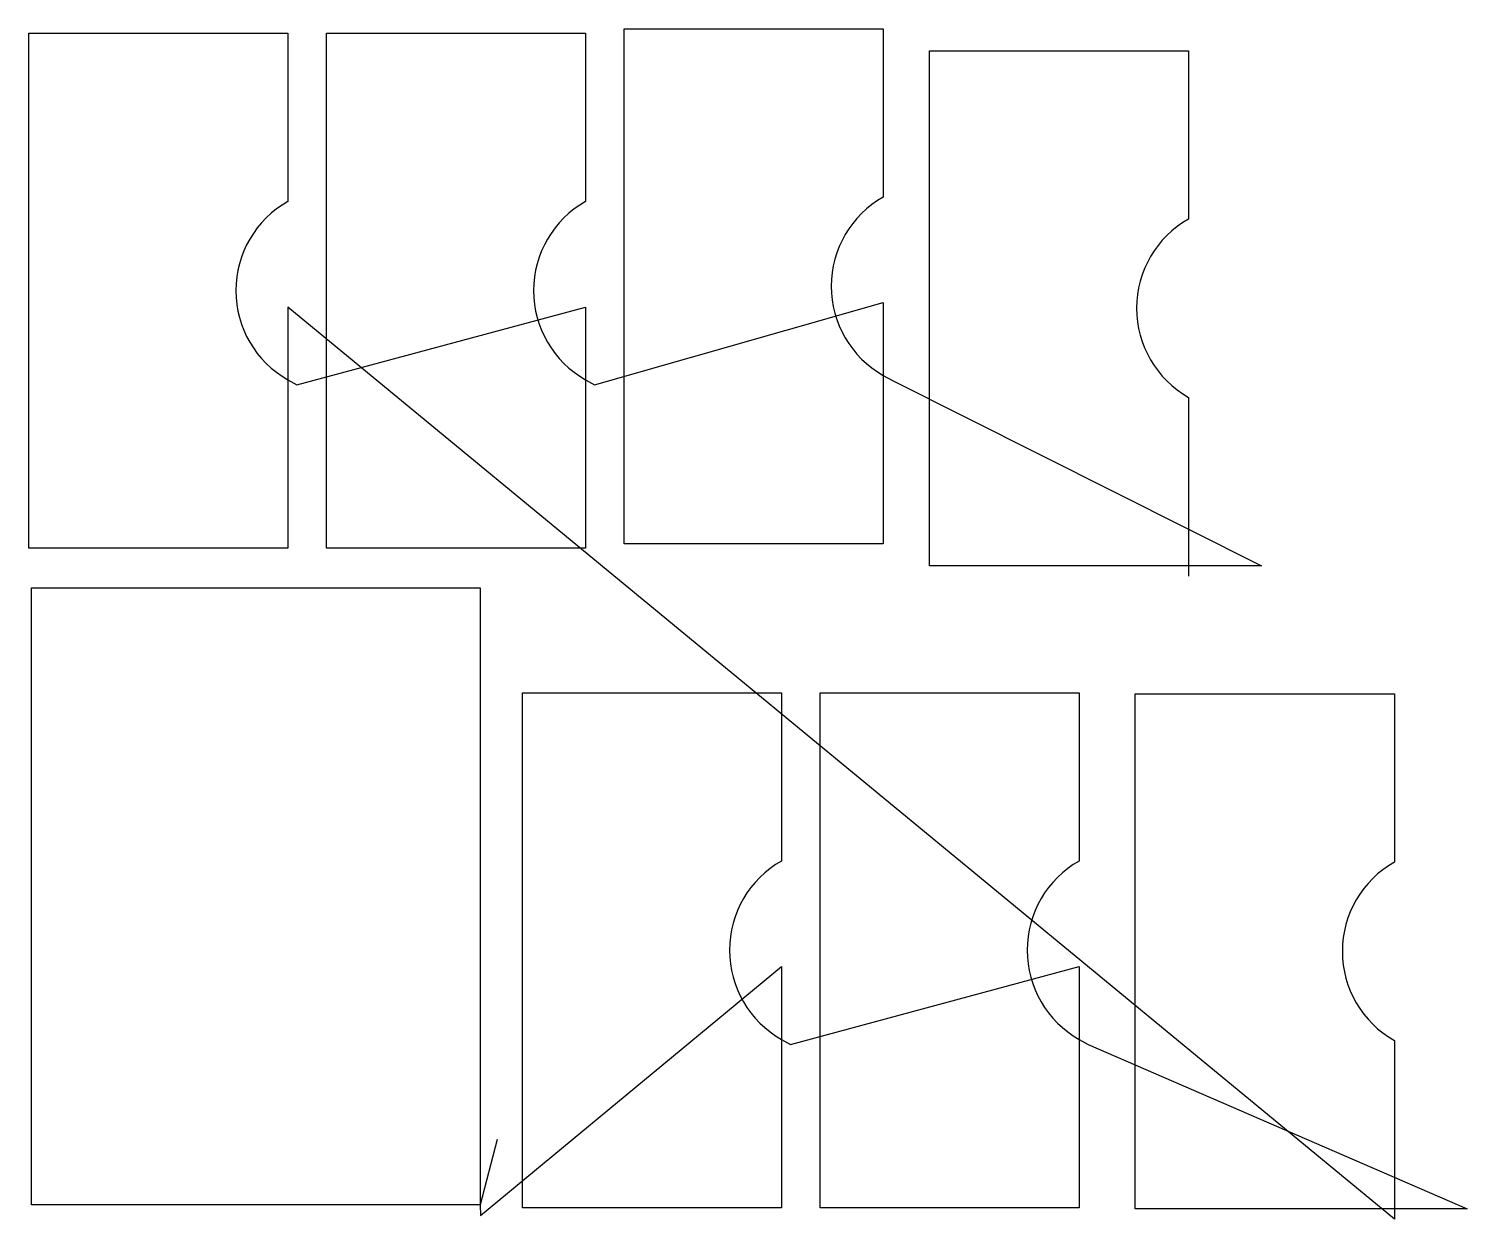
# Model space of a CAD drawing. Header units: metres. Extents: x 1222 to 1913, y 1703 to 2275.
import ezdxf

# ---------------------------------------------------------------- set-up
doc = ezdxf.new("R2010")
doc.units = ezdxf.units.M

msp = doc.modelspace()

# ---------------------------------------------------------------- linework, layer by layer
at = {"layer": 'TOOL_0'}
for p, q in [((1507.876, 2027.998), (1507.876, 2275.498)), ((1507.876, 2275.498), (1632.376, 2275.498)), ((1632.376, 2275.498), (1632.376, 2194.614)), ((1221.854, 2025.889), (1221.854, 2273.389)), ((1221.854, 2273.389), (1346.354, 2273.389)), ((1346.354, 2273.389), (1346.354, 2192.505)), ((1364.865, 2025.888), (1364.865, 2273.388)), ((1364.865, 2273.388), (1489.365, 2273.388)), ((1489.365, 2273.388), (1489.365, 2192.504)), ((1654.567, 2017.45), (1654.567, 2264.95)), ((1654.567, 2264.95), (1779.067, 2264.95)), ((1779.067, 2264.95), (1779.067, 2184.066)), ((1493.717, 2104.31), (1632.376, 2143.882)), ((1632.376, 2143.882), (1632.376, 2108.882)), ((1877.913, 1703.379), (1346.354, 2141.773)), ((1346.354, 2141.773), (1346.354, 2106.773)), ((1350.706, 2104.311), (1489.365, 2141.772)), ((1489.365, 2141.772), (1489.365, 2106.772)), ((1632.376, 2108.882), (1632.376, 2027.998)), ((1632.376, 2108.882), (1636.728, 2106.42)), ((1346.354, 2106.773), (1346.354, 2025.889)), ((1346.354, 2106.773), (1350.706, 2104.311)), ((1489.365, 2106.772), (1489.365, 2025.888)), ((1489.365, 2106.772), (1493.717, 2104.31)), ((1636.728, 2106.42), (1814.067, 2017.45)), ((1779.067, 2098.334), (1779.067, 2017.45)), ((1346.354, 2025.889), (1221.854, 2025.889)), ((1489.365, 2025.888), (1364.865, 2025.888)), ((1632.376, 2027.998), (1507.876, 2027.998)), ((1779.067, 2017.45), (1654.567, 2017.45)), ((1814.067, 2017.45), (1779.067, 2017.45)), ((1779.067, 2017.45), (1779.067, 2012.45)), ((1223.147, 1710.25), (1223.147, 2006.75)), ((1223.147, 2006.75), (1438.647, 2006.75)), ((1438.647, 2006.75), (1438.647, 1710.25)), ((1458.978, 1708.906), (1458.978, 1956.406)), ((1458.978, 1956.406), (1583.478, 1956.406)), ((1583.478, 1956.406), (1583.478, 1875.522)), ((1601.989, 1708.906), (1601.989, 1956.406)), ((1601.989, 1956.406), (1726.489, 1956.406)), ((1726.489, 1956.406), (1726.489, 1875.522)), ((1753.413, 1708.379), (1753.413, 1955.879)), ((1753.413, 1955.879), (1877.913, 1955.879)), ((1877.913, 1955.879), (1877.913, 1874.995)), ((1438.924, 1705.16), (1583.478, 1824.79)), ((1583.478, 1824.79), (1583.478, 1789.79)), ((1587.83, 1787.328), (1726.489, 1824.79)), ((1726.489, 1824.79), (1726.489, 1789.79)), ((1583.478, 1789.79), (1583.478, 1708.906)), ((1583.478, 1789.79), (1587.83, 1787.328)), ((1726.489, 1789.79), (1726.489, 1708.906)), ((1726.489, 1789.79), (1730.841, 1787.328)), ((1730.841, 1787.328), (1912.913, 1708.379)), ((1877.913, 1789.263), (1877.913, 1708.379)), ((1446.872, 1741.625), (1438.647, 1710.25)), ((1438.647, 1710.25), (1223.147, 1710.25)), ((1438.647, 1710.25), (1438.924, 1705.16)), ((1583.478, 1708.906), (1458.978, 1708.906)), ((1726.489, 1708.906), (1601.989, 1708.906)), ((1877.913, 1708.379), (1753.413, 1708.379)), ((1912.913, 1708.379), (1877.913, 1708.379)), ((1877.913, 1708.379), (1877.913, 1703.379))]:
    msp.add_line(p, q, dxfattribs=at)
for centre in [(1370.604, 2149.639), (1513.615, 2149.638), (1656.626, 2151.748), (1803.317, 2141.2), (1607.728, 1832.656), (1750.739, 1832.656), (1902.163, 1832.129)]:
    msp.add_arc(centre, 49.25, 119.497554, 240.502446, dxfattribs=at)

doc.saveas('drawing.dxf')
